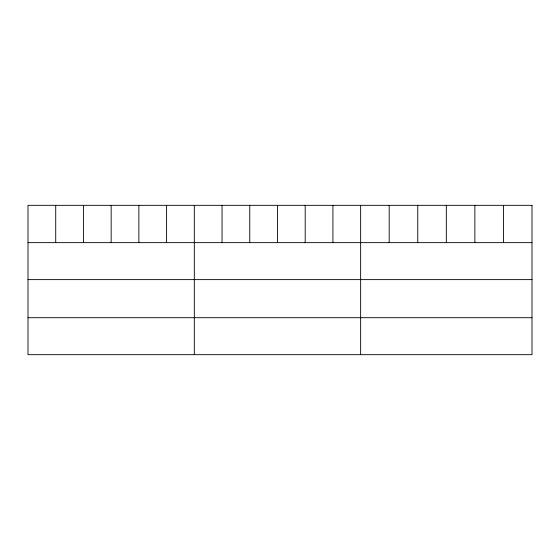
<?xml version="1.0" encoding="UTF-8"?>
<svg xmlns="http://www.w3.org/2000/svg" width="560" height="560" viewBox="0 0 560 560"><rect width="100%" height="100%" fill="white"/><g stroke="black" fill="none" stroke-linecap="round" stroke-linejoin="round"><path stroke-width="0.84" d="M28 242.641L532 242.641M28 279.615L532 279.615M28 317.702L532 317.702M503.44 205.331L503.44 242.641M474.88 205.331L474.88 242.641M446.32 205.331L446.32 242.641M417.76 205.331L417.76 242.641M389.2 205.331L389.2 242.641M360.64 205.331L360.64 354.669M332.92 205.331L332.92 242.641M305.2 205.331L305.2 242.641M277.48 205.331L277.48 242.641M249.76 205.331L249.76 242.641M222.04 205.331L222.04 242.641M194.32 205.331L194.32 354.669M166.6 205.331L166.6 242.641M138.88 205.331L138.88 242.641M111.16 205.331L111.16 242.641M83.44 205.331L83.44 242.641M55.72 205.331L55.72 242.641M532 205.331L28 205.331L28 354.669L532 354.669L532 205.331"/></g></svg>
